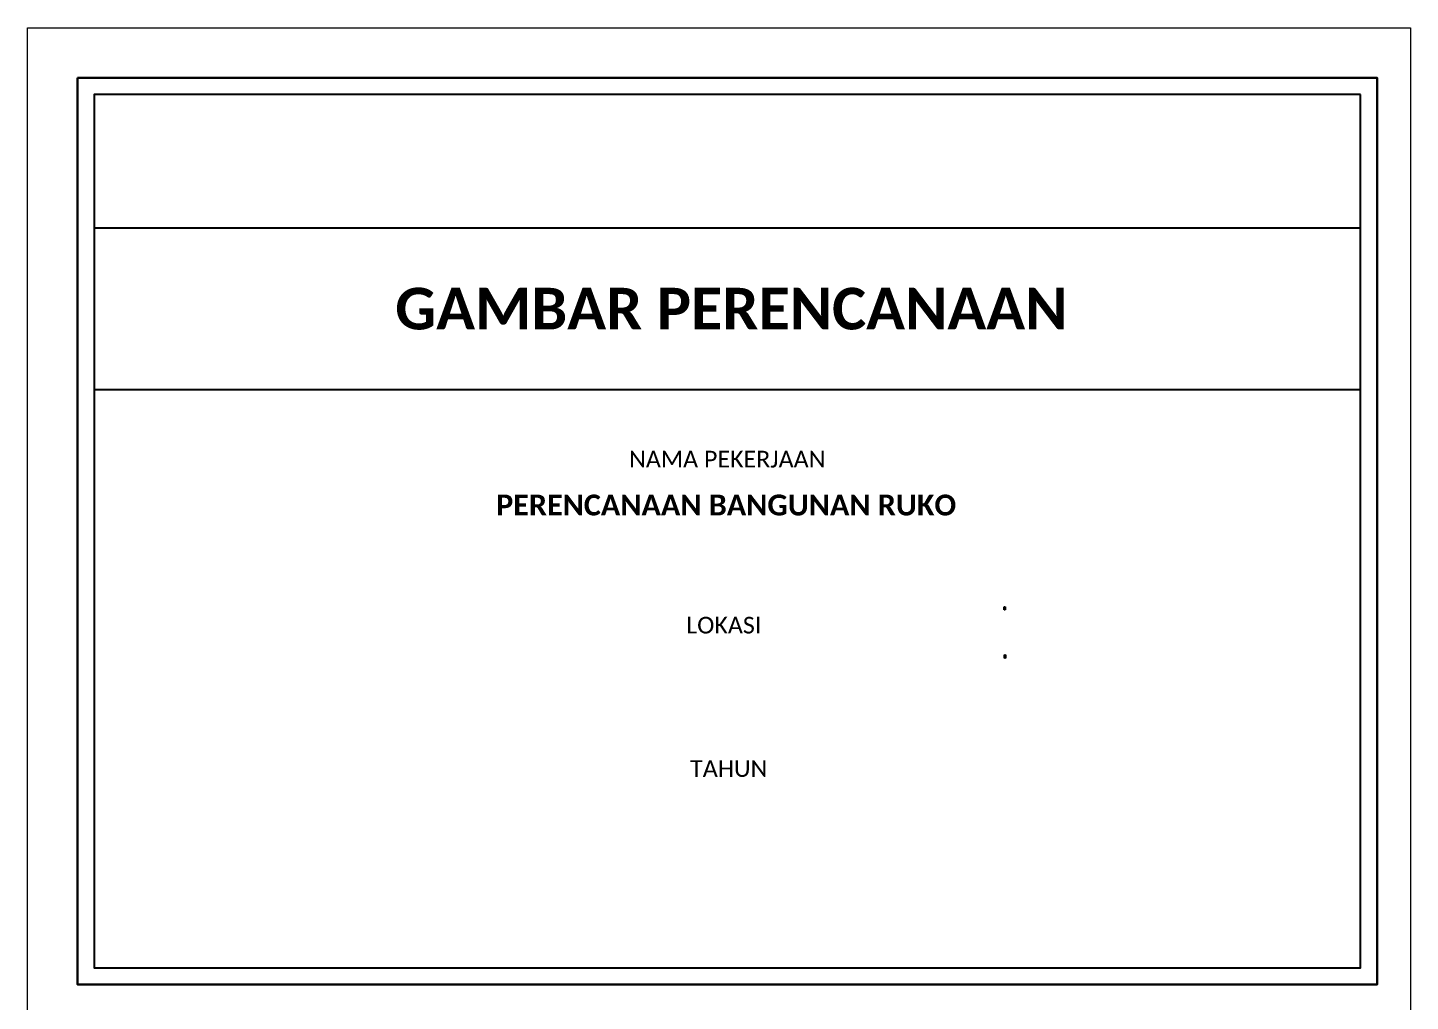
# Model space of a CAD drawing. Header units: centimetres. Extents: x 134057 to 145613, y 5028 to 39996.
# Drawn here: x 134057 to 139417, y 36225 to 39996 of the extents above; entities that cross this region are included whole.
import ezdxf

# ---------------------------------------------------------------- set-up
doc = ezdxf.new("R2010")
doc.units = ezdxf.units.CM
for name, color, linetype, lineweight in [('a. line t', 7, 'Continuous', 50), ('Kertas', 252, 'Continuous', 20), ('kusen', 19, 'Continuous', 25), ('Legenda', 252, 'Continuous', 20)]:
    doc.layers.add(name, color=color, linetype=linetype, lineweight=lineweight)
doc.styles.get("Standard").update_dxf_attribs({"font": 'arial.ttf'})

msp = doc.modelspace()

# ---------------------------------------------------------------- linework, layer by layer
at = {"color": 1}
for p, q in [((134315.416, 39220.938), (139222.939, 39220.938)), ((134315.416, 38594.964), (139222.939, 38594.964))]:
    msp.add_line(p, q, dxfattribs=at)
msp.add_lwpolyline([(139222.939, 39737.662), (134315.416, 39737.662), (134315.416, 36354.054), (139222.939, 36354.054)], close=True, dxfattribs=at)
at = {"layer": 'Kertas'}
msp.add_lwpolyline([(134057.125, 39995.953), (139416.657, 39995.953), (139416.657, 36160.336), (134057.125, 36160.336)], close=True, dxfattribs=at)
at = {"layer": 'kusen'}
for p, q in [((137841.797, 37740.769), (137841.797, 37753.308)), ((137841.797, 37753.308), (137845.977, 37753.308)), ((137845.977, 37740.769), (137841.797, 37740.769)), ((137845.977, 37753.308), (137845.977, 37740.769)), ((137845.977, 37753.308), (137845.977, 37740.769)), ((137845.977, 37753.308), (137845.977, 37740.769)), ((137843.487, 37554.583), (137843.487, 37567.121)), ((137843.487, 37567.121), (137847.667, 37567.121)), ((137843.487, 37567.121), (137843.487, 37567.121)), ((137847.667, 37554.583), (137843.487, 37554.583)), ((137847.667, 37567.121), (137847.667, 37554.583)), ((137847.667, 37567.121), (137847.667, 37554.583))]:
    msp.add_line(p, q, dxfattribs=at)
at = {"layer": 'Legenda', "color": 5, "lineweight": 30}
msp.add_lwpolyline([(134250.843, 39802.235), (139287.512, 39802.235), (139287.512, 36289.481), (134250.843, 36289.481)], close=True, dxfattribs=at)

# ---------------------------------------------------------------- texts
at = {"layer": 'a. line t', "color": 2, "lineweight": 20, "attachment_point": 5}
for s, insert, char_height, width in [('{\\fCandara|b1|i0|c0|p34;GAMBAR PERENCANAAN}', (136784.794, 38906.935), 161.43169, 2853.29508), ('{\\fCandara|b0|i0|c0|p34;\\H2.5x;NAMA PEKERJAAN\\H0.4x; }', (136768.895, 38324.577), 25.82907, 1449.49356), ('{\\fCandara|b1|i0|c0|p34;PERENCANAAN BANGUNAN RUKO}', (136764.664, 38146.724), 80.71584, 1962.59126), ('{\\fCandara|b0|i0|c0|p34;LOKASI}', (136755.568, 37681.525), 64.57267, 800.70117), ('{\\fCandara|b0|i0|c0|p34;\\H0.8x;TAHUN\\H1.25x; }', (136774.644, 37126.126), 80.71584, 800.70117)]:
    msp.add_mtext(s, dxfattribs=dict(at, insert=insert, char_height=char_height, width=width))

doc.saveas('drawing.dxf')
